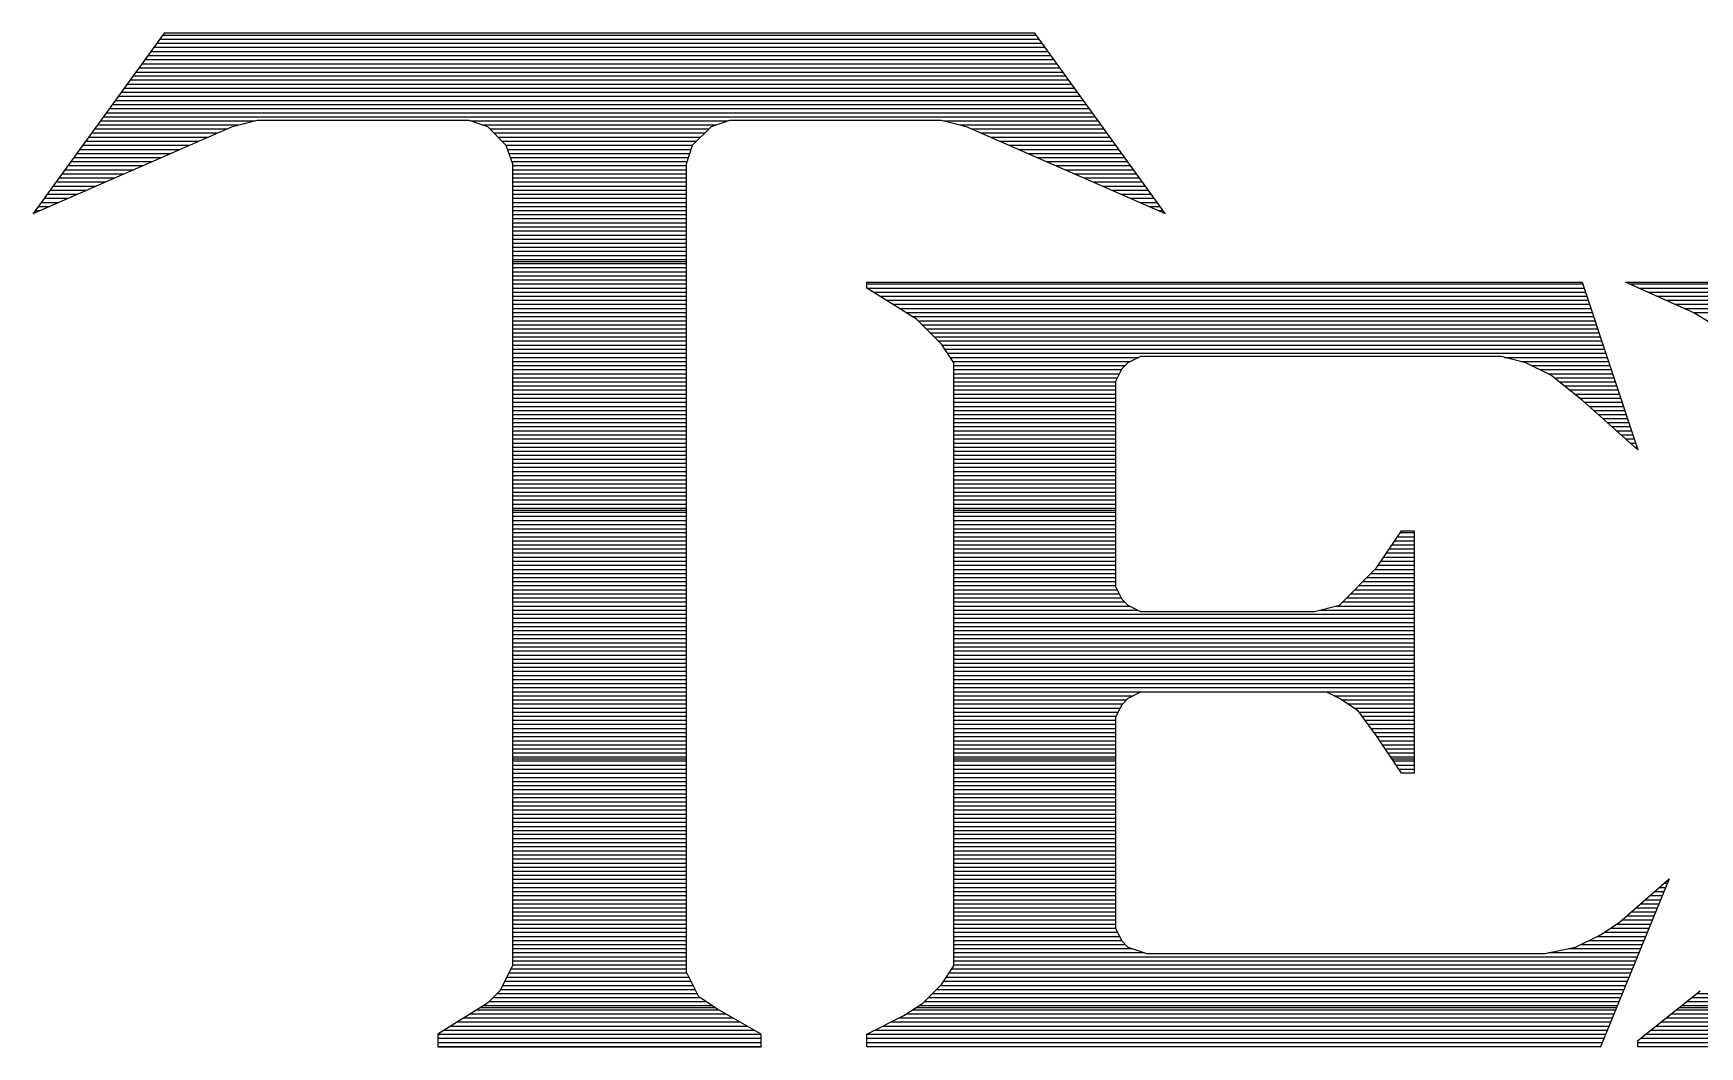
# Model space of a CAD drawing. Extents: x -19 to 106, y -45 to 160.
# Drawn here: x 5.161 to 7.458, y -29.136 to -27.738 of the extents above; entities that cross this region are included whole.
import ezdxf

# ---------------------------------------------------------------- set-up
doc = ezdxf.new("R2010")
doc.units = 0
doc.layers.add('DF_TITLE_BLOCK', color=2, linetype='CONTINUOUS')

msp = doc.modelspace()

# ---------------------------------------------------------------- linework, layer by layer
at = {"layer": 'DF_TITLE_BLOCK'}
for points in [[(5.341366, -27.738324), (5.161026, -27.986736)], [(5.341366, -27.738324), (5.161026, -27.986736)], [(5.341366, -27.738324), (5.161026, -27.986736)], [(5.33527, -27.746452), (6.547358, -27.746452)], [(5.339334, -27.740864), (6.543294, -27.740864)], [(6.541516, -27.738324), (5.341366, -27.738324)], [(6.541516, -27.738324), (5.341366, -27.738324)], [(6.541516, -27.738324), (5.341366, -27.738324)], [(6.721348, -27.986736), (6.541516, -27.738324)], [(6.721348, -27.986736), (6.541516, -27.738324)], [(6.721348, -27.986736), (6.541516, -27.738324)], [(5.31876, -27.769058), (6.563614, -27.769058)], [(5.323078, -27.76347), (6.55955, -27.76347)], [(5.327142, -27.757628), (6.555486, -27.757628)], [(5.330952, -27.75204), (6.551422, -27.75204)], [(5.302504, -27.791664), (6.57987, -27.791664)], [(5.306568, -27.785822), (6.575806, -27.785822)], [(5.310886, -27.780234), (6.571742, -27.780234)], [(5.314696, -27.774646), (6.567678, -27.774646)], [(5.286248, -27.814016), (6.59638, -27.814016)], [(5.290312, -27.808428), (6.592062, -27.808428)], [(5.294376, -27.802586), (6.587998, -27.802586)], [(5.298694, -27.796998), (6.584188, -27.796998)], [(5.269992, -27.836622), (6.612636, -27.836622)], [(5.274056, -27.83078), (6.608572, -27.83078)], [(5.27812, -27.825192), (6.604254, -27.825192)], [(5.282184, -27.819604), (6.60019, -27.819604)], [(5.253736, -27.858974), (5.466588, -27.858974)], [(5.2578, -27.853386), (6.624828, -27.853386)], [(5.261864, -27.847798), (6.620764, -27.847798)], [(5.265928, -27.84221), (6.616446, -27.84221)], [(5.435346, -27.866848), (5.469636, -27.858212)], [(5.435346, -27.866848), (5.469636, -27.858212)], [(5.435346, -27.866848), (5.469636, -27.858212)], [(5.469636, -27.858212), (5.761228, -27.858212)], [(5.469636, -27.858212), (5.761228, -27.858212)], [(5.469636, -27.858212), (5.761228, -27.858212)], [(5.761228, -27.858212), (5.787136, -27.866848)], [(5.761228, -27.858212), (5.787136, -27.866848)], [(5.761228, -27.858212), (5.787136, -27.866848)], [(5.763514, -27.858974), (6.11886, -27.858974)], [(6.095746, -27.866848), (6.121146, -27.858212)], [(6.095746, -27.866848), (6.121146, -27.858212)], [(6.095746, -27.866848), (6.121146, -27.858212)], [(6.121146, -27.858212), (6.412738, -27.858212)], [(6.121146, -27.858212), (6.412738, -27.858212)], [(6.121146, -27.858212), (6.412738, -27.858212)], [(6.412738, -27.858212), (6.447028, -27.866848)], [(6.412738, -27.858212), (6.447028, -27.866848)], [(6.412738, -27.858212), (6.447028, -27.866848)], [(6.415786, -27.858974), (6.628638, -27.858974)], [(5.161026, -27.986736), (5.435346, -27.866848)], [(5.161026, -27.986736), (5.435346, -27.866848)], [(5.161026, -27.986736), (5.435346, -27.866848)], [(5.23748, -27.88158), (5.401818, -27.88158)], [(5.241544, -27.875738), (5.414772, -27.875738)], [(5.245608, -27.87015), (5.427726, -27.87015)], [(5.249672, -27.864562), (5.444236, -27.864562)], [(5.780278, -27.864562), (6.102096, -27.864562)], [(5.787136, -27.866848), (5.812536, -27.892502)], [(5.787136, -27.866848), (5.812536, -27.892502)], [(5.787136, -27.866848), (5.812536, -27.892502)], [(5.790438, -27.87015), (6.09219, -27.87015)], [(5.796026, -27.875738), (6.086602, -27.875738)], [(5.801614, -27.88158), (6.08076, -27.88158)], [(6.069838, -27.892502), (6.095746, -27.866848)], [(6.069838, -27.892502), (6.095746, -27.866848)], [(6.069838, -27.892502), (6.095746, -27.866848)], [(6.438138, -27.864562), (6.632956, -27.864562)], [(6.447028, -27.866848), (6.721348, -27.986736)], [(6.447028, -27.866848), (6.721348, -27.986736)], [(6.447028, -27.866848), (6.721348, -27.986736)], [(6.454902, -27.87015), (6.63702, -27.87015)], [(6.467856, -27.875738), (6.641084, -27.875738)], [(6.480556, -27.88158), (6.645148, -27.88158)], [(5.221224, -27.903932), (5.35051, -27.903932)], [(5.225288, -27.898344), (5.363464, -27.898344)], [(5.229352, -27.892756), (5.376418, -27.892756)], [(5.233416, -27.887168), (5.389118, -27.887168)], [(5.807202, -27.887168), (6.075172, -27.887168)], [(5.812536, -27.892502), (5.821426, -27.918156)], [(5.812536, -27.892502), (5.821426, -27.918156)], [(5.812536, -27.892502), (5.821426, -27.918156)], [(5.81279, -27.892756), (6.069838, -27.892756)], [(5.814568, -27.898344), (6.067806, -27.898344)], [(5.816346, -27.903932), (6.066028, -27.903932)], [(6.061456, -27.918156), (6.069838, -27.892502)], [(6.061456, -27.918156), (6.069838, -27.892502)], [(6.061456, -27.918156), (6.069838, -27.892502)], [(6.49351, -27.887168), (6.649212, -27.887168)], [(6.506464, -27.892756), (6.653276, -27.892756)], [(6.519164, -27.898344), (6.65734, -27.898344)], [(6.531864, -27.903932), (6.661404, -27.903932)], [(5.204968, -27.926538), (5.299202, -27.926538)], [(5.209032, -27.920696), (5.311902, -27.920696)], [(5.213096, -27.915108), (5.324856, -27.915108)], [(5.21716, -27.90952), (5.33781, -27.90952)], [(5.818378, -27.90952), (6.063996, -27.90952)], [(5.820156, -27.915108), (6.062218, -27.915108)], [(5.821426, -27.918156), (5.821426, -29.024072)], [(5.821426, -27.918156), (5.821426, -29.024072)], [(5.821426, -27.918156), (5.821426, -29.024072)], [(5.821426, -27.920696), (6.061456, -27.920696)], [(5.821426, -27.926538), (6.061456, -27.926538)], [(6.061456, -29.032708), (6.061456, -27.918156)], [(6.061456, -29.032708), (6.061456, -27.918156)], [(6.061456, -29.032708), (6.061456, -27.918156)], [(6.544818, -27.90952), (6.665468, -27.90952)], [(6.557772, -27.915108), (6.669532, -27.915108)], [(6.570472, -27.920696), (6.673596, -27.920696)], [(6.583426, -27.926538), (6.67766, -27.926538)], [(5.188458, -27.94889), (5.24764, -27.94889)], [(5.192776, -27.943302), (5.260594, -27.943302)], [(5.19684, -27.937714), (5.273548, -27.937714)], [(5.20065, -27.932126), (5.286248, -27.932126)], [(5.821426, -27.932126), (6.061456, -27.932126)], [(5.821426, -27.937714), (6.061456, -27.937714)], [(5.821426, -27.943302), (6.061456, -27.943302)], [(5.821426, -27.94889), (6.061456, -27.94889)], [(6.59638, -27.932126), (6.681724, -27.932126)], [(6.60908, -27.937714), (6.685788, -27.937714)], [(6.622034, -27.943302), (6.689852, -27.943302)], [(6.634734, -27.94889), (6.693916, -27.94889)], [(5.172202, -27.971496), (5.196332, -27.971496)], [(5.176266, -27.965654), (5.209032, -27.965654)], [(5.180584, -27.960066), (5.221986, -27.960066)], [(5.184648, -27.954478), (5.23494, -27.954478)], [(5.821426, -27.954478), (6.061456, -27.954478)], [(5.821426, -27.960066), (6.061456, -27.960066)], [(5.821426, -27.965654), (6.061456, -27.965654)], [(5.821426, -27.971496), (6.061456, -27.971496)], [(6.647688, -27.954478), (6.69798, -27.954478)], [(6.660388, -27.960066), (6.702044, -27.960066)], [(6.673342, -27.965654), (6.706108, -27.965654)], [(6.686296, -27.971496), (6.710172, -27.971496)], [(5.164074, -27.982672), (5.170678, -27.982672)], [(5.168392, -27.977084), (5.183632, -27.977084)], [(5.821426, -27.977084), (6.061456, -27.977084)], [(5.821426, -27.982672), (6.061456, -27.982672)], [(5.821426, -27.98826), (6.061456, -27.98826)], [(5.821426, -27.993848), (6.061456, -27.993848)], [(6.698996, -27.977084), (6.714236, -27.977084)], [(6.71195, -27.982672), (6.7183, -27.982672)], [(5.821426, -27.99969), (6.061456, -27.99969)], [(5.821426, -28.005024), (6.061456, -28.005024)], [(5.821426, -28.010612), (6.061456, -28.010612)], [(5.821426, -28.016454), (6.061456, -28.016454)], [(5.821426, -28.022042), (6.061456, -28.022042)], [(5.821426, -28.02763), (6.061456, -28.02763)], [(5.821426, -28.033218), (6.061456, -28.033218)], [(5.821426, -28.038806), (6.061456, -28.038806)], [(5.821426, -28.044648), (6.061456, -28.044648)], [(5.821426, -28.050236), (6.061456, -28.050236)], [(5.821426, -28.052776), (6.061456, -28.052776)], [(5.821426, -28.055824), (6.061456, -28.055824)], [(5.821426, -28.061412), (6.061456, -28.061412)], [(5.821426, -28.067), (6.061456, -28.067)], [(5.821426, -28.072588), (6.061456, -28.072588)], [(5.821426, -28.078176), (6.061456, -28.078176)], [(5.821426, -28.083764), (6.061456, -28.083764)], [(5.821426, -28.089606), (6.061456, -28.089606)], [(6.309868, -28.089606), (6.309868, -28.081224)], [(6.309868, -28.081224), (7.295896, -28.081224)], [(6.309868, -28.081224), (7.295896, -28.081224)], [(6.309868, -28.089606), (6.309868, -28.081224)], [(6.309868, -28.081224), (7.295896, -28.081224)], [(6.309868, -28.089606), (6.309868, -28.081224)], [(6.309868, -28.083764), (7.296658, -28.083764)], [(6.378448, -28.132532), (6.309868, -28.089606)], [(6.309868, -28.089606), (7.298436, -28.089606)], [(6.378448, -28.132532), (6.309868, -28.089606)], [(6.378448, -28.132532), (6.309868, -28.089606)], [(7.295896, -28.081224), (7.372858, -28.312618)], [(7.295896, -28.081224), (7.372858, -28.312618)], [(7.295896, -28.081224), (7.372858, -28.312618)], [(7.450074, -28.123896), (7.355586, -28.081224)], [(7.355586, -28.081224), (7.878826, -28.081224)], [(7.355586, -28.081224), (7.878826, -28.081224)], [(7.450074, -28.123896), (7.355586, -28.081224)], [(7.355586, -28.081224), (7.878826, -28.081224)], [(7.450074, -28.123896), (7.355586, -28.081224)], [(7.361682, -28.083764), (7.87654, -28.083764)], [(7.374128, -28.089606), (7.872222, -28.089606)], [(5.821426, -28.095194), (6.061456, -28.095194)], [(5.821426, -28.100782), (6.061456, -28.100782)], [(5.821426, -28.10637), (6.061456, -28.10637)], [(5.821426, -28.111958), (6.061456, -28.111958)], [(6.318504, -28.095194), (7.300468, -28.095194)], [(6.327648, -28.100782), (7.302246, -28.100782)], [(6.336538, -28.10637), (7.304278, -28.10637)], [(6.345682, -28.111958), (7.306056, -28.111958)], [(7.386574, -28.095194), (7.868158, -28.095194)], [(7.39902, -28.100782), (7.86384, -28.100782)], [(7.411212, -28.10637), (7.859776, -28.10637)], [(7.423658, -28.111958), (7.855458, -28.111958)], [(5.821426, -28.117546), (6.061456, -28.117546)], [(5.821426, -28.123134), (6.061456, -28.123134)], [(5.821426, -28.128722), (6.061456, -28.128722)], [(5.821426, -28.134564), (6.061456, -28.134564)], [(6.354572, -28.117546), (7.307834, -28.117546)], [(6.363462, -28.123134), (7.309866, -28.123134)], [(6.372606, -28.128722), (7.311644, -28.128722)], [(6.412738, -28.166822), (6.378448, -28.132532)], [(6.412738, -28.166822), (6.378448, -28.132532)], [(6.412738, -28.166822), (6.378448, -28.132532)], [(6.38048, -28.134564), (7.313422, -28.134564)], [(7.436104, -28.117546), (7.851902, -28.117546)], [(7.448296, -28.123134), (7.849108, -28.123134)], [(7.492746, -28.149804), (7.450074, -28.123896)], [(7.492746, -28.149804), (7.450074, -28.123896)], [(7.492746, -28.149804), (7.450074, -28.123896)], [(5.821426, -28.140152), (6.061456, -28.140152)], [(5.821426, -28.14574), (6.061456, -28.14574)], [(5.821426, -28.151328), (6.061456, -28.151328)], [(5.821426, -28.156916), (6.061456, -28.156916)], [(6.386068, -28.140152), (7.315454, -28.140152)], [(6.391656, -28.14574), (7.317232, -28.14574)], [(6.397244, -28.151328), (7.31901, -28.151328)], [(6.402832, -28.156916), (7.321042, -28.156916)], [(5.821426, -28.162504), (6.061456, -28.162504)], [(5.821426, -28.168092), (6.061456, -28.168092)], [(5.821426, -28.17368), (6.061456, -28.17368)], [(5.821426, -28.179522), (6.061456, -28.179522)], [(6.40842, -28.162504), (7.32282, -28.162504)], [(6.429756, -28.192476), (6.412738, -28.166822)], [(6.429756, -28.192476), (6.412738, -28.166822)], [(6.429756, -28.192476), (6.412738, -28.166822)], [(6.413754, -28.168092), (7.324852, -28.168092)], [(6.41731, -28.17368), (7.32663, -28.17368)], [(6.42112, -28.179522), (7.328662, -28.179522)], [(5.821426, -28.18511), (6.061456, -28.18511)], [(5.821426, -28.190698), (6.061456, -28.190698)], [(5.821426, -28.196286), (6.061456, -28.196286)], [(5.821426, -28.201874), (6.061456, -28.201874)], [(6.42493, -28.18511), (6.684772, -28.18511)], [(6.42874, -28.190698), (6.673596, -28.190698)], [(6.429756, -29.024072), (6.429756, -28.192476)], [(6.429756, -29.024072), (6.429756, -28.192476)], [(6.429756, -29.024072), (6.429756, -28.192476)], [(6.429756, -28.196286), (6.66623, -28.196286)], [(6.429756, -28.201874), (6.660896, -28.201874)], [(6.661404, -28.201112), (6.652768, -28.218384)], [(6.661404, -28.201112), (6.652768, -28.218384)], [(6.661404, -28.201112), (6.652768, -28.218384)], [(6.669786, -28.192476), (6.661404, -28.201112)], [(6.669786, -28.192476), (6.661404, -28.201112)], [(6.669786, -28.192476), (6.661404, -28.201112)], [(6.687058, -28.184094), (6.669786, -28.192476)], [(6.687058, -28.184094), (6.669786, -28.192476)], [(6.687058, -28.184094), (6.669786, -28.192476)], [(7.184136, -28.184094), (6.687058, -28.184094)], [(7.184136, -28.184094), (6.687058, -28.184094)], [(7.184136, -28.184094), (6.687058, -28.184094)], [(7.218426, -28.192476), (7.184136, -28.184094)], [(7.218426, -28.192476), (7.184136, -28.184094)], [(7.218426, -28.192476), (7.184136, -28.184094)], [(7.188708, -28.18511), (7.33044, -28.18511)], [(7.211314, -28.190698), (7.332218, -28.190698)], [(7.252716, -28.209748), (7.218426, -28.192476)], [(7.252716, -28.209748), (7.218426, -28.192476)], [(7.252716, -28.209748), (7.218426, -28.192476)], [(7.226046, -28.196286), (7.33425, -28.196286)], [(7.237476, -28.201874), (7.336028, -28.201874)], [(5.821426, -28.207716), (6.061456, -28.207716)], [(5.821426, -28.213304), (6.061456, -28.213304)], [(5.821426, -28.218638), (6.061456, -28.218638)], [(5.821426, -28.22448), (6.061456, -28.22448)], [(6.429756, -28.207716), (6.658102, -28.207716)], [(6.429756, -28.213304), (6.655308, -28.213304)], [(6.429756, -28.218638), (6.652768, -28.218638)], [(6.429756, -28.22448), (6.652768, -28.22448)], [(6.652768, -28.218384), (6.652768, -28.501086)], [(6.652768, -28.218384), (6.652768, -28.501086)], [(6.652768, -28.218384), (6.652768, -28.501086)], [(7.248652, -28.207716), (7.337806, -28.207716)], [(7.295896, -28.244038), (7.252716, -28.209748)], [(7.295896, -28.244038), (7.252716, -28.209748)], [(7.295896, -28.244038), (7.252716, -28.209748)], [(7.257288, -28.213304), (7.339584, -28.213304)], [(7.264146, -28.218638), (7.341616, -28.218638)], [(7.271258, -28.22448), (7.343394, -28.22448)], [(5.821426, -28.230068), (6.061456, -28.230068)], [(5.821426, -28.235656), (6.061456, -28.235656)], [(5.821426, -28.241244), (6.061456, -28.241244)], [(5.821426, -28.246832), (6.061456, -28.246832)], [(6.429756, -28.230068), (6.652768, -28.230068)], [(6.429756, -28.235656), (6.652768, -28.235656)], [(6.429756, -28.241244), (6.652768, -28.241244)], [(6.429756, -28.246832), (6.652768, -28.246832)], [(7.27837, -28.230068), (7.345426, -28.230068)], [(7.285228, -28.235656), (7.347204, -28.235656)], [(7.29234, -28.241244), (7.349236, -28.241244)], [(7.372858, -28.312618), (7.295896, -28.244038)], [(7.372858, -28.312618), (7.295896, -28.244038)], [(7.372858, -28.312618), (7.295896, -28.244038)], [(7.298944, -28.246832), (7.351014, -28.246832)], [(5.821426, -28.252674), (6.061456, -28.252674)], [(5.821426, -28.258262), (6.061456, -28.258262)], [(5.821426, -28.26385), (6.061456, -28.26385)], [(5.821426, -28.269438), (6.061456, -28.269438)], [(5.821426, -28.275026), (6.061456, -28.275026)], [(6.429756, -28.252674), (6.652768, -28.252674)], [(6.429756, -28.258262), (6.652768, -28.258262)], [(6.429756, -28.26385), (6.652768, -28.26385)], [(6.429756, -28.269438), (6.652768, -28.269438)], [(6.429756, -28.275026), (6.652768, -28.275026)], [(7.305294, -28.252674), (7.353046, -28.252674)], [(7.311644, -28.258262), (7.354824, -28.258262)], [(7.317994, -28.26385), (7.356602, -28.26385)], [(7.324344, -28.269438), (7.35838, -28.269438)], [(7.330694, -28.275026), (7.360412, -28.275026)], [(5.821426, -28.280614), (6.061456, -28.280614)], [(5.821426, -28.286202), (6.061456, -28.286202)], [(5.821426, -28.29179), (6.061456, -28.29179)], [(5.821426, -28.297632), (6.061456, -28.297632)], [(6.429756, -28.280614), (6.652768, -28.280614)], [(6.429756, -28.286202), (6.652768, -28.286202)], [(6.429756, -28.29179), (6.652768, -28.29179)], [(6.429756, -28.297632), (6.652768, -28.297632)], [(7.337044, -28.280614), (7.36219, -28.280614)], [(7.343394, -28.286202), (7.363968, -28.286202)], [(7.34949, -28.29179), (7.366, -28.29179)], [(7.356094, -28.297632), (7.367778, -28.297632)], [(5.821426, -28.30322), (6.061456, -28.30322)], [(5.821426, -28.308808), (6.061456, -28.308808)], [(5.821426, -28.314396), (6.061456, -28.314396)], [(5.821426, -28.319984), (6.061456, -28.319984)], [(6.429756, -28.30322), (6.652768, -28.30322)], [(6.429756, -28.308808), (6.652768, -28.308808)], [(6.429756, -28.314396), (6.652768, -28.314396)], [(6.429756, -28.319984), (6.652768, -28.319984)], [(7.36219, -28.30322), (7.36981, -28.30322)], [(7.36854, -28.308808), (7.371588, -28.308808)], [(5.821426, -28.325572), (6.061456, -28.325572)], [(5.821426, -28.33116), (6.061456, -28.33116)], [(5.821426, -28.336748), (6.061456, -28.336748)], [(5.821426, -28.34259), (6.061456, -28.34259)], [(6.429756, -28.325572), (6.652768, -28.325572)], [(6.429756, -28.33116), (6.652768, -28.33116)], [(6.429756, -28.336748), (6.652768, -28.336748)], [(6.429756, -28.34259), (6.652768, -28.34259)], [(5.821426, -28.348178), (6.061456, -28.348178)], [(5.821426, -28.353766), (6.061456, -28.353766)], [(5.821426, -28.359354), (6.061456, -28.359354)], [(5.821426, -28.364942), (6.061456, -28.364942)], [(6.429756, -28.348178), (6.652768, -28.348178)], [(6.429756, -28.353766), (6.652768, -28.353766)], [(6.429756, -28.359354), (6.652768, -28.359354)], [(6.429756, -28.364942), (6.652768, -28.364942)], [(5.821426, -28.370784), (6.061456, -28.370784)], [(5.821426, -28.376118), (6.061456, -28.376118)], [(5.821426, -28.381706), (6.061456, -28.381706)], [(5.821426, -28.387548), (6.061456, -28.387548)], [(6.429756, -28.370784), (6.652768, -28.370784)], [(6.429756, -28.376118), (6.652768, -28.376118)], [(6.429756, -28.381706), (6.652768, -28.381706)], [(6.429756, -28.387548), (6.652768, -28.387548)], [(5.821426, -28.393136), (6.061456, -28.393136)], [(5.821426, -28.395676), (6.061456, -28.395676)], [(5.821426, -28.398724), (6.061456, -28.398724)], [(5.821426, -28.404312), (6.061456, -28.404312)], [(5.821426, -28.4099), (6.061456, -28.4099)], [(6.429756, -28.393136), (6.652768, -28.393136)], [(6.429756, -28.395676), (6.652768, -28.395676)], [(6.429756, -28.398724), (6.652768, -28.398724)], [(6.429756, -28.404312), (6.652768, -28.404312)], [(6.429756, -28.4099), (6.652768, -28.4099)], [(5.821426, -28.415742), (6.061456, -28.415742)], [(5.821426, -28.42133), (6.061456, -28.42133)], [(5.821426, -28.426664), (6.061456, -28.426664)], [(5.821426, -28.432506), (6.061456, -28.432506)], [(6.429756, -28.415742), (6.652768, -28.415742)], [(6.429756, -28.42133), (6.652768, -28.42133)], [(6.429756, -28.426664), (6.652768, -28.426664)], [(6.429756, -28.432506), (6.652768, -28.432506)], [(7.012686, -28.475432), (7.046976, -28.424124)], [(7.012686, -28.475432), (7.046976, -28.424124)], [(7.012686, -28.475432), (7.046976, -28.424124)], [(7.041388, -28.432506), (7.064248, -28.432506)], [(7.045198, -28.426664), (7.064248, -28.426664)], [(7.046976, -28.424124), (7.064248, -28.424124)], [(7.046976, -28.424124), (7.064248, -28.424124)], [(7.046976, -28.424124), (7.064248, -28.424124)], [(7.064248, -28.424124), (7.064248, -28.758388)], [(7.064248, -28.424124), (7.064248, -28.758388)], [(7.064248, -28.424124), (7.064248, -28.758388)], [(5.821426, -28.438094), (6.061456, -28.438094)], [(5.821426, -28.443682), (6.061456, -28.443682)], [(5.821426, -28.44927), (6.061456, -28.44927)], [(5.821426, -28.454858), (6.061456, -28.454858)], [(6.429756, -28.438094), (6.652768, -28.438094)], [(6.429756, -28.443682), (6.652768, -28.443682)], [(6.429756, -28.44927), (6.652768, -28.44927)], [(6.429756, -28.454858), (6.652768, -28.454858)], [(7.026402, -28.454858), (7.064248, -28.454858)], [(7.030212, -28.44927), (7.064248, -28.44927)], [(7.034022, -28.443682), (7.064248, -28.443682)], [(7.037832, -28.438094), (7.064248, -28.438094)], [(5.821426, -28.4607), (6.061456, -28.4607)], [(5.821426, -28.466288), (6.061456, -28.466288)], [(5.821426, -28.471876), (6.061456, -28.471876)], [(5.821426, -28.477464), (6.061456, -28.477464)], [(6.429756, -28.4607), (6.652768, -28.4607)], [(6.429756, -28.466288), (6.652768, -28.466288)], [(6.429756, -28.471876), (6.652768, -28.471876)], [(6.429756, -28.477464), (6.652768, -28.477464)], [(6.961378, -28.526994), (7.012686, -28.475432)], [(6.961378, -28.526994), (7.012686, -28.475432)], [(6.961378, -28.526994), (7.012686, -28.475432)], [(7.010908, -28.477464), (7.064248, -28.477464)], [(7.015226, -28.471876), (7.064248, -28.471876)], [(7.019036, -28.466288), (7.064248, -28.466288)], [(7.022592, -28.4607), (7.064248, -28.4607)], [(5.821426, -28.483052), (6.061456, -28.483052)], [(5.821426, -28.48864), (6.061456, -28.48864)], [(5.821426, -28.494228), (6.061456, -28.494228)], [(5.821426, -28.499816), (6.061456, -28.499816)], [(6.429756, -28.483052), (6.652768, -28.483052)], [(6.429756, -28.48864), (6.652768, -28.48864)], [(6.429756, -28.494228), (6.652768, -28.494228)], [(6.429756, -28.499816), (6.652768, -28.499816)], [(6.652768, -28.501086), (6.661404, -28.518358)], [(6.652768, -28.501086), (6.661404, -28.518358)], [(6.652768, -28.501086), (6.661404, -28.518358)], [(6.988302, -28.499816), (7.064248, -28.499816)], [(6.99389, -28.494228), (7.064248, -28.494228)], [(6.999478, -28.48864), (7.064248, -28.48864)], [(7.005066, -28.483052), (7.064248, -28.483052)], [(5.821426, -28.505658), (6.061456, -28.505658)], [(5.821426, -28.511246), (6.061456, -28.511246)], [(5.821426, -28.516834), (6.061456, -28.516834)], [(5.821426, -28.522422), (6.061456, -28.522422)], [(6.429756, -28.505658), (6.655054, -28.505658)], [(6.429756, -28.511246), (6.657848, -28.511246)], [(6.429756, -28.516834), (6.660642, -28.516834)], [(6.429756, -28.522422), (6.665468, -28.522422)], [(6.661404, -28.518358), (6.669786, -28.526994)], [(6.661404, -28.518358), (6.669786, -28.526994)], [(6.661404, -28.518358), (6.669786, -28.526994)], [(6.669786, -28.526994), (6.687058, -28.535376)], [(6.669786, -28.526994), (6.687058, -28.535376)], [(6.669786, -28.526994), (6.687058, -28.535376)], [(6.927088, -28.535376), (6.961378, -28.526994)], [(6.927088, -28.535376), (6.961378, -28.526994)], [(6.927088, -28.535376), (6.961378, -28.526994)], [(6.96595, -28.522422), (7.064248, -28.522422)], [(6.971538, -28.516834), (7.064248, -28.516834)], [(6.977126, -28.511246), (7.064248, -28.511246)], [(6.982714, -28.505658), (7.064248, -28.505658)], [(5.821426, -28.52801), (6.061456, -28.52801)], [(5.821426, -28.533598), (6.061456, -28.533598)], [(5.821426, -28.539186), (6.061456, -28.539186)], [(5.821426, -28.544774), (6.061456, -28.544774)], [(5.821426, -28.550616), (6.061456, -28.550616)], [(6.429756, -28.52801), (6.672326, -28.52801)], [(6.429756, -28.533598), (6.683502, -28.533598)], [(6.429756, -28.539186), (7.064248, -28.539186)], [(6.429756, -28.544774), (7.064248, -28.544774)], [(6.429756, -28.550616), (7.064248, -28.550616)], [(6.687058, -28.535376), (6.927088, -28.535376)], [(6.687058, -28.535376), (6.927088, -28.535376)], [(6.687058, -28.535376), (6.927088, -28.535376)], [(6.9342, -28.533598), (7.064248, -28.533598)], [(6.956806, -28.52801), (7.064248, -28.52801)], [(5.821426, -28.556204), (6.061456, -28.556204)], [(5.821426, -28.561792), (6.061456, -28.561792)], [(5.821426, -28.56738), (6.061456, -28.56738)], [(5.821426, -28.572968), (6.061456, -28.572968)], [(6.429756, -28.556204), (7.064248, -28.556204)], [(6.429756, -28.561792), (7.064248, -28.561792)], [(6.429756, -28.56738), (7.064248, -28.56738)], [(6.429756, -28.572968), (7.064248, -28.572968)], [(5.821426, -28.57881), (6.061456, -28.57881)], [(5.821426, -28.584144), (6.061456, -28.584144)], [(5.821426, -28.589732), (6.061456, -28.589732)], [(5.821426, -28.595574), (6.061456, -28.595574)], [(6.429756, -28.57881), (7.064248, -28.57881)], [(6.429756, -28.584144), (7.064248, -28.584144)], [(6.429756, -28.589732), (7.064248, -28.589732)], [(6.429756, -28.595574), (7.064248, -28.595574)], [(5.821426, -28.601162), (6.061456, -28.601162)], [(5.821426, -28.60675), (6.061456, -28.60675)], [(5.821426, -28.612338), (6.061456, -28.612338)], [(5.821426, -28.617926), (6.061456, -28.617926)], [(6.429756, -28.601162), (7.064248, -28.601162)], [(6.429756, -28.60675), (7.064248, -28.60675)], [(6.429756, -28.612338), (7.064248, -28.612338)], [(6.429756, -28.617926), (7.064248, -28.617926)], [(5.821426, -28.623768), (6.061456, -28.623768)], [(5.821426, -28.629356), (6.061456, -28.629356)], [(5.821426, -28.63469), (6.061456, -28.63469)], [(5.821426, -28.640532), (6.061456, -28.640532)], [(6.429756, -28.623768), (7.064248, -28.623768)], [(6.429756, -28.629356), (7.064248, -28.629356)], [(6.429756, -28.63469), (7.064248, -28.63469)], [(6.429756, -28.640532), (7.064248, -28.640532)], [(5.821426, -28.64612), (6.061456, -28.64612)], [(5.821426, -28.651708), (6.061456, -28.651708)], [(5.821426, -28.657296), (6.061456, -28.657296)], [(5.821426, -28.662884), (6.061456, -28.662884)], [(6.429756, -28.64612), (7.064248, -28.64612)], [(6.429756, -28.651708), (6.677406, -28.651708)], [(6.429756, -28.657296), (6.668008, -28.657296)], [(6.429756, -28.662884), (6.66242, -28.662884)], [(6.661404, -28.664154), (6.652768, -28.681172)], [(6.661404, -28.664154), (6.652768, -28.681172)], [(6.661404, -28.664154), (6.652768, -28.681172)], [(6.669786, -28.655518), (6.661404, -28.664154)], [(6.669786, -28.655518), (6.661404, -28.664154)], [(6.669786, -28.655518), (6.661404, -28.664154)], [(6.687058, -28.646882), (6.669786, -28.655518)], [(6.687058, -28.646882), (6.669786, -28.655518)], [(6.687058, -28.646882), (6.669786, -28.655518)], [(6.944106, -28.646882), (6.687058, -28.646882)], [(6.944106, -28.646882), (6.687058, -28.646882)], [(6.944106, -28.646882), (6.687058, -28.646882)], [(6.961378, -28.655518), (6.944106, -28.646882)], [(6.961378, -28.655518), (6.944106, -28.646882)], [(6.961378, -28.655518), (6.944106, -28.646882)], [(6.954012, -28.651708), (7.064248, -28.651708)], [(6.987286, -28.672536), (6.961378, -28.655518)], [(6.987286, -28.672536), (6.961378, -28.655518)], [(6.987286, -28.672536), (6.961378, -28.655518)], [(6.964426, -28.657296), (7.064248, -28.657296)], [(6.972808, -28.662884), (7.064248, -28.662884)], [(5.821426, -28.668726), (6.061456, -28.668726)], [(5.821426, -28.674314), (6.061456, -28.674314)], [(5.821426, -28.679902), (6.061456, -28.679902)], [(5.821426, -28.68549), (6.061456, -28.68549)], [(6.429756, -28.668726), (6.659118, -28.668726)], [(6.429756, -28.674314), (6.656324, -28.674314)], [(6.429756, -28.679902), (6.65353, -28.679902)], [(6.429756, -28.68549), (6.652768, -28.68549)], [(6.652768, -28.681172), (6.652768, -28.972764)], [(6.652768, -28.681172), (6.652768, -28.972764)], [(6.652768, -28.681172), (6.652768, -28.972764)], [(6.98119, -28.668726), (7.064248, -28.668726)], [(7.012686, -28.706826), (6.987286, -28.672536)], [(7.012686, -28.706826), (6.987286, -28.672536)], [(7.012686, -28.706826), (6.987286, -28.672536)], [(6.988302, -28.674314), (7.064248, -28.674314)], [(6.99262, -28.679902), (7.064248, -28.679902)], [(6.996684, -28.68549), (7.064248, -28.68549)], [(5.821426, -28.691078), (6.061456, -28.691078)], [(5.821426, -28.696666), (6.061456, -28.696666)], [(5.821426, -28.702254), (6.061456, -28.702254)], [(5.821426, -28.707842), (6.061456, -28.707842)], [(6.429756, -28.691078), (6.652768, -28.691078)], [(6.429756, -28.696666), (6.652768, -28.696666)], [(6.429756, -28.702254), (6.652768, -28.702254)], [(6.429756, -28.707842), (6.652768, -28.707842)], [(7.001002, -28.691078), (7.064248, -28.691078)], [(7.005066, -28.696666), (7.064248, -28.696666)], [(7.009384, -28.702254), (7.064248, -28.702254)], [(7.046976, -28.758388), (7.012686, -28.706826)], [(7.046976, -28.758388), (7.012686, -28.706826)], [(7.046976, -28.758388), (7.012686, -28.706826)], [(7.013448, -28.707842), (7.064248, -28.707842)], [(5.821426, -28.713684), (6.061456, -28.713684)], [(5.821426, -28.719272), (6.061456, -28.719272)], [(5.821426, -28.72486), (6.061456, -28.72486)], [(5.821426, -28.730448), (6.061456, -28.730448)], [(6.429756, -28.713684), (6.652768, -28.713684)], [(6.429756, -28.719272), (6.652768, -28.719272)], [(6.429756, -28.72486), (6.652768, -28.72486)], [(6.429756, -28.730448), (6.652768, -28.730448)], [(7.017258, -28.713684), (7.064248, -28.713684)], [(7.021068, -28.719272), (7.064248, -28.719272)], [(7.024878, -28.72486), (7.064248, -28.72486)], [(7.028434, -28.730448), (7.064248, -28.730448)], [(5.821426, -28.736036), (6.061456, -28.736036)], [(5.821426, -28.738576), (6.061456, -28.738576)], [(5.821426, -28.741624), (6.061456, -28.741624)], [(5.821426, -28.747212), (6.061456, -28.747212)], [(5.821426, -28.7528), (6.061456, -28.7528)], [(6.429756, -28.736036), (6.652768, -28.736036)], [(6.429756, -28.738576), (6.652768, -28.738576)], [(6.429756, -28.741624), (6.652768, -28.741624)], [(6.429756, -28.747212), (6.652768, -28.747212)], [(6.429756, -28.7528), (6.652768, -28.7528)], [(7.032244, -28.736036), (7.064248, -28.736036)], [(7.034022, -28.738576), (7.064248, -28.738576)], [(7.036054, -28.741624), (7.064248, -28.741624)], [(7.039864, -28.747212), (7.064248, -28.747212)], [(7.043674, -28.7528), (7.064248, -28.7528)], [(5.821426, -28.758642), (6.061456, -28.758642)], [(5.821426, -28.76423), (6.061456, -28.76423)], [(5.821426, -28.769818), (6.061456, -28.769818)], [(5.821426, -28.775406), (6.061456, -28.775406)], [(6.429756, -28.758642), (6.652768, -28.758642)], [(6.429756, -28.76423), (6.652768, -28.76423)], [(6.429756, -28.769818), (6.652768, -28.769818)], [(6.429756, -28.775406), (6.652768, -28.775406)], [(7.064248, -28.758388), (7.046976, -28.758388)], [(7.064248, -28.758388), (7.046976, -28.758388)], [(7.064248, -28.758388), (7.046976, -28.758388)], [(5.821426, -28.780994), (6.061456, -28.780994)], [(5.821426, -28.786836), (6.061456, -28.786836)], [(5.821426, -28.79217), (6.061456, -28.79217)], [(5.821426, -28.797758), (6.061456, -28.797758)], [(6.429756, -28.780994), (6.652768, -28.780994)], [(6.429756, -28.786836), (6.652768, -28.786836)], [(6.429756, -28.79217), (6.652768, -28.79217)], [(6.429756, -28.797758), (6.652768, -28.797758)], [(5.821426, -28.8036), (6.061456, -28.8036)], [(5.821426, -28.809188), (6.061456, -28.809188)], [(5.821426, -28.814776), (6.061456, -28.814776)], [(5.821426, -28.820364), (6.061456, -28.820364)], [(5.821426, -28.825952), (6.061456, -28.825952)], [(6.429756, -28.8036), (6.652768, -28.8036)], [(6.429756, -28.809188), (6.652768, -28.809188)], [(6.429756, -28.814776), (6.652768, -28.814776)], [(6.429756, -28.820364), (6.652768, -28.820364)], [(6.429756, -28.825952), (6.652768, -28.825952)], [(5.821426, -28.831794), (6.061456, -28.831794)], [(5.821426, -28.837382), (6.061456, -28.837382)], [(5.821426, -28.842716), (6.061456, -28.842716)], [(5.821426, -28.848558), (6.061456, -28.848558)], [(6.429756, -28.831794), (6.652768, -28.831794)], [(6.429756, -28.837382), (6.652768, -28.837382)], [(6.429756, -28.842716), (6.652768, -28.842716)], [(6.429756, -28.848558), (6.652768, -28.848558)], [(5.821426, -28.854146), (6.061456, -28.854146)], [(5.821426, -28.859734), (6.061456, -28.859734)], [(5.821426, -28.865322), (6.061456, -28.865322)], [(5.821426, -28.87091), (6.061456, -28.87091)], [(6.429756, -28.854146), (6.652768, -28.854146)], [(6.429756, -28.859734), (6.652768, -28.859734)], [(6.429756, -28.865322), (6.652768, -28.865322)], [(6.429756, -28.87091), (6.652768, -28.87091)], [(5.821426, -28.876752), (6.061456, -28.876752)], [(5.821426, -28.88234), (6.061456, -28.88234)], [(5.821426, -28.887928), (6.061456, -28.887928)], [(5.821426, -28.893516), (6.061456, -28.893516)], [(6.429756, -28.876752), (6.652768, -28.876752)], [(6.429756, -28.88234), (6.652768, -28.88234)], [(6.429756, -28.887928), (6.652768, -28.887928)], [(6.429756, -28.893516), (6.652768, -28.893516)], [(5.821426, -28.899104), (6.061456, -28.899104)], [(5.821426, -28.904692), (6.061456, -28.904692)], [(5.821426, -28.91028), (6.061456, -28.91028)], [(5.821426, -28.915868), (6.061456, -28.915868)], [(6.429756, -28.899104), (6.652768, -28.899104)], [(6.429756, -28.904692), (6.652768, -28.904692)], [(6.429756, -28.91028), (6.652768, -28.91028)], [(6.429756, -28.915868), (6.652768, -28.915868)], [(7.415784, -28.904184), (7.321296, -29.135578)], [(7.415784, -28.904184), (7.321296, -29.135578)], [(7.415784, -28.904184), (7.321296, -29.135578)], [(7.347204, -28.964128), (7.415784, -28.904184)], [(7.347204, -28.964128), (7.415784, -28.904184)], [(7.347204, -28.964128), (7.415784, -28.904184)], [(7.402068, -28.915868), (7.410958, -28.915868)], [(7.408672, -28.91028), (7.413244, -28.91028)], [(7.415022, -28.904692), (7.41553, -28.904692)], [(5.821426, -28.92171), (6.061456, -28.92171)], [(5.821426, -28.927298), (6.061456, -28.927298)], [(5.821426, -28.932886), (6.061456, -28.932886)], [(5.821426, -28.938474), (6.061456, -28.938474)], [(6.429756, -28.92171), (6.652768, -28.92171)], [(6.429756, -28.927298), (6.652768, -28.927298)], [(6.429756, -28.932886), (6.652768, -28.932886)], [(6.429756, -28.938474), (6.652768, -28.938474)], [(7.376414, -28.938474), (7.401814, -28.938474)], [(7.382764, -28.932886), (7.4041, -28.932886)], [(7.389114, -28.927298), (7.406386, -28.927298)], [(7.395718, -28.92171), (7.408672, -28.92171)], [(5.821426, -28.944062), (6.061456, -28.944062)], [(5.821426, -28.94965), (6.061456, -28.94965)], [(5.821426, -28.955238), (6.061456, -28.955238)], [(5.821426, -28.960826), (6.061456, -28.960826)], [(6.429756, -28.944062), (6.652768, -28.944062)], [(6.429756, -28.94965), (6.652768, -28.94965)], [(6.429756, -28.955238), (6.652768, -28.955238)], [(6.429756, -28.960826), (6.652768, -28.960826)], [(7.321296, -28.981146), (7.347204, -28.964128)], [(7.321296, -28.981146), (7.347204, -28.964128)], [(7.321296, -28.981146), (7.347204, -28.964128)], [(7.35076, -28.960826), (7.39267, -28.960826)], [(7.35711, -28.955238), (7.394956, -28.955238)], [(7.363714, -28.94965), (7.397242, -28.94965)], [(7.370064, -28.944062), (7.399528, -28.944062)], [(5.821426, -28.966668), (6.061456, -28.966668)], [(5.821426, -28.972256), (6.061456, -28.972256)], [(5.821426, -28.977844), (6.061456, -28.977844)], [(5.821426, -28.983432), (6.061456, -28.983432)], [(6.429756, -28.966668), (6.652768, -28.966668)], [(6.429756, -28.972256), (6.652768, -28.972256)], [(6.429756, -28.977844), (6.655308, -28.977844)], [(6.429756, -28.983432), (6.658102, -28.983432)], [(6.652768, -28.972764), (6.661404, -28.989782)], [(6.652768, -28.972764), (6.661404, -28.989782)], [(6.652768, -28.972764), (6.661404, -28.989782)], [(7.287006, -28.998418), (7.321296, -28.981146)], [(7.287006, -28.998418), (7.321296, -28.981146)], [(7.287006, -28.998418), (7.321296, -28.981146)], [(7.316978, -28.983432), (7.383526, -28.983432)], [(7.32663, -28.977844), (7.385812, -28.977844)], [(7.335012, -28.972256), (7.388098, -28.972256)], [(7.343394, -28.966668), (7.390384, -28.966668)], [(5.821426, -28.98902), (6.061456, -28.98902)], [(5.821426, -28.994862), (6.061456, -28.994862)], [(5.821426, -29.000196), (6.061456, -29.000196)], [(5.821426, -29.005784), (6.061456, -29.005784)], [(6.429756, -28.98902), (6.66115, -28.98902)], [(6.429756, -28.994862), (6.66623, -28.994862)], [(6.429756, -29.000196), (6.675882, -29.000196)], [(6.429756, -29.005784), (6.692646, -29.005784)], [(6.661404, -28.989782), (6.669786, -28.998418)], [(6.661404, -28.989782), (6.669786, -28.998418)], [(6.661404, -28.989782), (6.669786, -28.998418)], [(6.669786, -28.998418), (6.695694, -29.007054)], [(6.669786, -28.998418), (6.695694, -29.007054)], [(6.669786, -28.998418), (6.695694, -29.007054)], [(6.695694, -29.007054), (7.244334, -29.007054)], [(6.695694, -29.007054), (7.244334, -29.007054)], [(6.695694, -29.007054), (7.244334, -29.007054)], [(7.244334, -29.007054), (7.287006, -28.998418)], [(7.244334, -29.007054), (7.287006, -28.998418)], [(7.244334, -29.007054), (7.287006, -28.998418)], [(7.24916, -29.005784), (7.374382, -29.005784)], [(7.277354, -29.000196), (7.376668, -29.000196)], [(7.294372, -28.994862), (7.378954, -28.994862)], [(7.305802, -28.98902), (7.38124, -28.98902)], [(5.821426, -29.024072), (5.804154, -29.058362)], [(5.821426, -29.024072), (5.804154, -29.058362)], [(5.821426, -29.024072), (5.804154, -29.058362)], [(5.81914, -29.02839), (6.061456, -29.02839)], [(5.821426, -29.011626), (6.061456, -29.011626)], [(5.821426, -29.017214), (6.061456, -29.017214)], [(5.821426, -29.022802), (6.061456, -29.022802)], [(6.078474, -29.066998), (6.061456, -29.032708)], [(6.078474, -29.066998), (6.061456, -29.032708)], [(6.078474, -29.066998), (6.061456, -29.032708)], [(6.412738, -29.049726), (6.429756, -29.024072)], [(6.412738, -29.049726), (6.429756, -29.024072)], [(6.412738, -29.049726), (6.429756, -29.024072)], [(6.426962, -29.02839), (7.365238, -29.02839)], [(6.429756, -29.011626), (7.372096, -29.011626)], [(6.429756, -29.017214), (7.36981, -29.017214)], [(6.429756, -29.022802), (7.367524, -29.022802)], [(5.80771, -29.050996), (6.0706, -29.050996)], [(5.810758, -29.045408), (6.067552, -29.045408)], [(5.813298, -29.03982), (6.064758, -29.03982)], [(5.816346, -29.033978), (6.061964, -29.033978)], [(6.387084, -29.075634), (6.412738, -29.049726)], [(6.387084, -29.075634), (6.412738, -29.049726)], [(6.387084, -29.075634), (6.412738, -29.049726)], [(6.411468, -29.050996), (7.35584, -29.050996)], [(6.415786, -29.045408), (7.358126, -29.045408)], [(6.419596, -29.03982), (7.360666, -29.03982)], [(6.423406, -29.033978), (7.362952, -29.033978)], [(5.787136, -29.075634), (5.718556, -29.118306)], [(5.787136, -29.075634), (5.718556, -29.118306)], [(5.787136, -29.075634), (5.718556, -29.118306)], [(5.781294, -29.078936), (6.096508, -29.078936)], [(5.804154, -29.058362), (5.787136, -29.075634)], [(5.804154, -29.058362), (5.787136, -29.075634)], [(5.804154, -29.058362), (5.787136, -29.075634)], [(5.788914, -29.073348), (6.088126, -29.073348)], [(5.794756, -29.06776), (6.079744, -29.06776)], [(5.800344, -29.062172), (6.075934, -29.062172)], [(5.804916, -29.056584), (6.07314, -29.056584)], [(6.104128, -29.084016), (6.078474, -29.066998)], [(6.104128, -29.084016), (6.078474, -29.066998)], [(6.104128, -29.084016), (6.078474, -29.066998)], [(6.361176, -29.092652), (6.387084, -29.075634)], [(6.361176, -29.092652), (6.387084, -29.075634)], [(6.361176, -29.092652), (6.387084, -29.075634)], [(6.38175, -29.078936), (7.34441, -29.078936)], [(6.389116, -29.073348), (7.346696, -29.073348)], [(6.394704, -29.06776), (7.348982, -29.06776)], [(6.400546, -29.062172), (7.351268, -29.062172)], [(6.40588, -29.056584), (7.353554, -29.056584)], [(7.372858, -29.126942), (7.458456, -29.058362)], [(7.372858, -29.126942), (7.458456, -29.058362)], [(7.372858, -29.126942), (7.458456, -29.058362)], [(7.432802, -29.078936), (7.66318, -29.078936)], [(7.439914, -29.073348), (7.659624, -29.073348)], [(7.446772, -29.06776), (7.656322, -29.06776)], [(7.453884, -29.062172), (7.655814, -29.062172)], [(5.745226, -29.101542), (6.134608, -29.101542)], [(5.75437, -29.095954), (6.124956, -29.095954)], [(5.76326, -29.090366), (6.11505, -29.090366)], [(5.77215, -29.084778), (6.105144, -29.084778)], [(5.777484, -29.081476), (6.100318, -29.081476)], [(6.164326, -29.118306), (6.104128, -29.084016)], [(6.164326, -29.118306), (6.104128, -29.084016)], [(6.164326, -29.118306), (6.104128, -29.084016)], [(6.309868, -29.118306), (6.361176, -29.092652)], [(6.309868, -29.118306), (6.361176, -29.092652)], [(6.309868, -29.118306), (6.361176, -29.092652)], [(6.34365, -29.101542), (7.335266, -29.101542)], [(6.354826, -29.095954), (7.337552, -29.095954)], [(6.364986, -29.090366), (7.339838, -29.090366)], [(6.373368, -29.084778), (7.342124, -29.084778)], [(6.37794, -29.081476), (7.343394, -29.081476)], [(7.404608, -29.101542), (7.676388, -29.101542)], [(7.41172, -29.095954), (7.673086, -29.095954)], [(7.418832, -29.090366), (7.669784, -29.090366)], [(7.42569, -29.084778), (7.666482, -29.084778)], [(7.4295, -29.081476), (7.66445, -29.081476)], [(5.718556, -29.118306), (5.718556, -29.135578)], [(5.718556, -29.118306), (6.164326, -29.118306)], [(5.718556, -29.118306), (5.718556, -29.135578)], [(5.718556, -29.118306), (5.718556, -29.135578)], [(5.718556, -29.123894), (6.164326, -29.123894)], [(5.727192, -29.112718), (6.15442, -29.112718)], [(5.736336, -29.10713), (6.144514, -29.10713)], [(6.164326, -29.135578), (6.164326, -29.118306)], [(6.164326, -29.135578), (6.164326, -29.118306)], [(6.164326, -29.135578), (6.164326, -29.118306)], [(6.309868, -29.135578), (6.309868, -29.118306)], [(6.309868, -29.118306), (7.328408, -29.118306)], [(6.309868, -29.135578), (6.309868, -29.118306)], [(6.309868, -29.135578), (6.309868, -29.118306)], [(6.309868, -29.123894), (7.326122, -29.123894)], [(6.321044, -29.112718), (7.330694, -29.112718)], [(6.33222, -29.10713), (7.33298, -29.10713)], [(7.376668, -29.123894), (7.681468, -29.123894)], [(7.383526, -29.118306), (7.681468, -29.118306)], [(7.390638, -29.112718), (7.681468, -29.112718)], [(7.397496, -29.10713), (7.679944, -29.10713)], [(5.718556, -29.129736), (6.164326, -29.129736)], [(5.718556, -29.135324), (6.164326, -29.135324)], [(5.718556, -29.135578), (6.164326, -29.135578)], [(5.718556, -29.135578), (6.164326, -29.135578)], [(5.718556, -29.135578), (6.164326, -29.135578)], [(6.309868, -29.129736), (7.323836, -29.129736)], [(6.309868, -29.135324), (7.32155, -29.135324)], [(7.321296, -29.135578), (6.309868, -29.135578)], [(7.321296, -29.135578), (6.309868, -29.135578)], [(7.321296, -29.135578), (6.309868, -29.135578)], [(7.372858, -29.135578), (7.372858, -29.126942)], [(7.372858, -29.135578), (7.372858, -29.126942)], [(7.372858, -29.135578), (7.372858, -29.126942)], [(7.372858, -29.129736), (7.681468, -29.129736)], [(7.372858, -29.135324), (7.681468, -29.135324)], [(7.681468, -29.135578), (7.372858, -29.135578)], [(7.681468, -29.135578), (7.372858, -29.135578)], [(7.681468, -29.135578), (7.372858, -29.135578)]]:
    msp.add_lwpolyline(points, dxfattribs=at)

doc.saveas('drawing.dxf')
